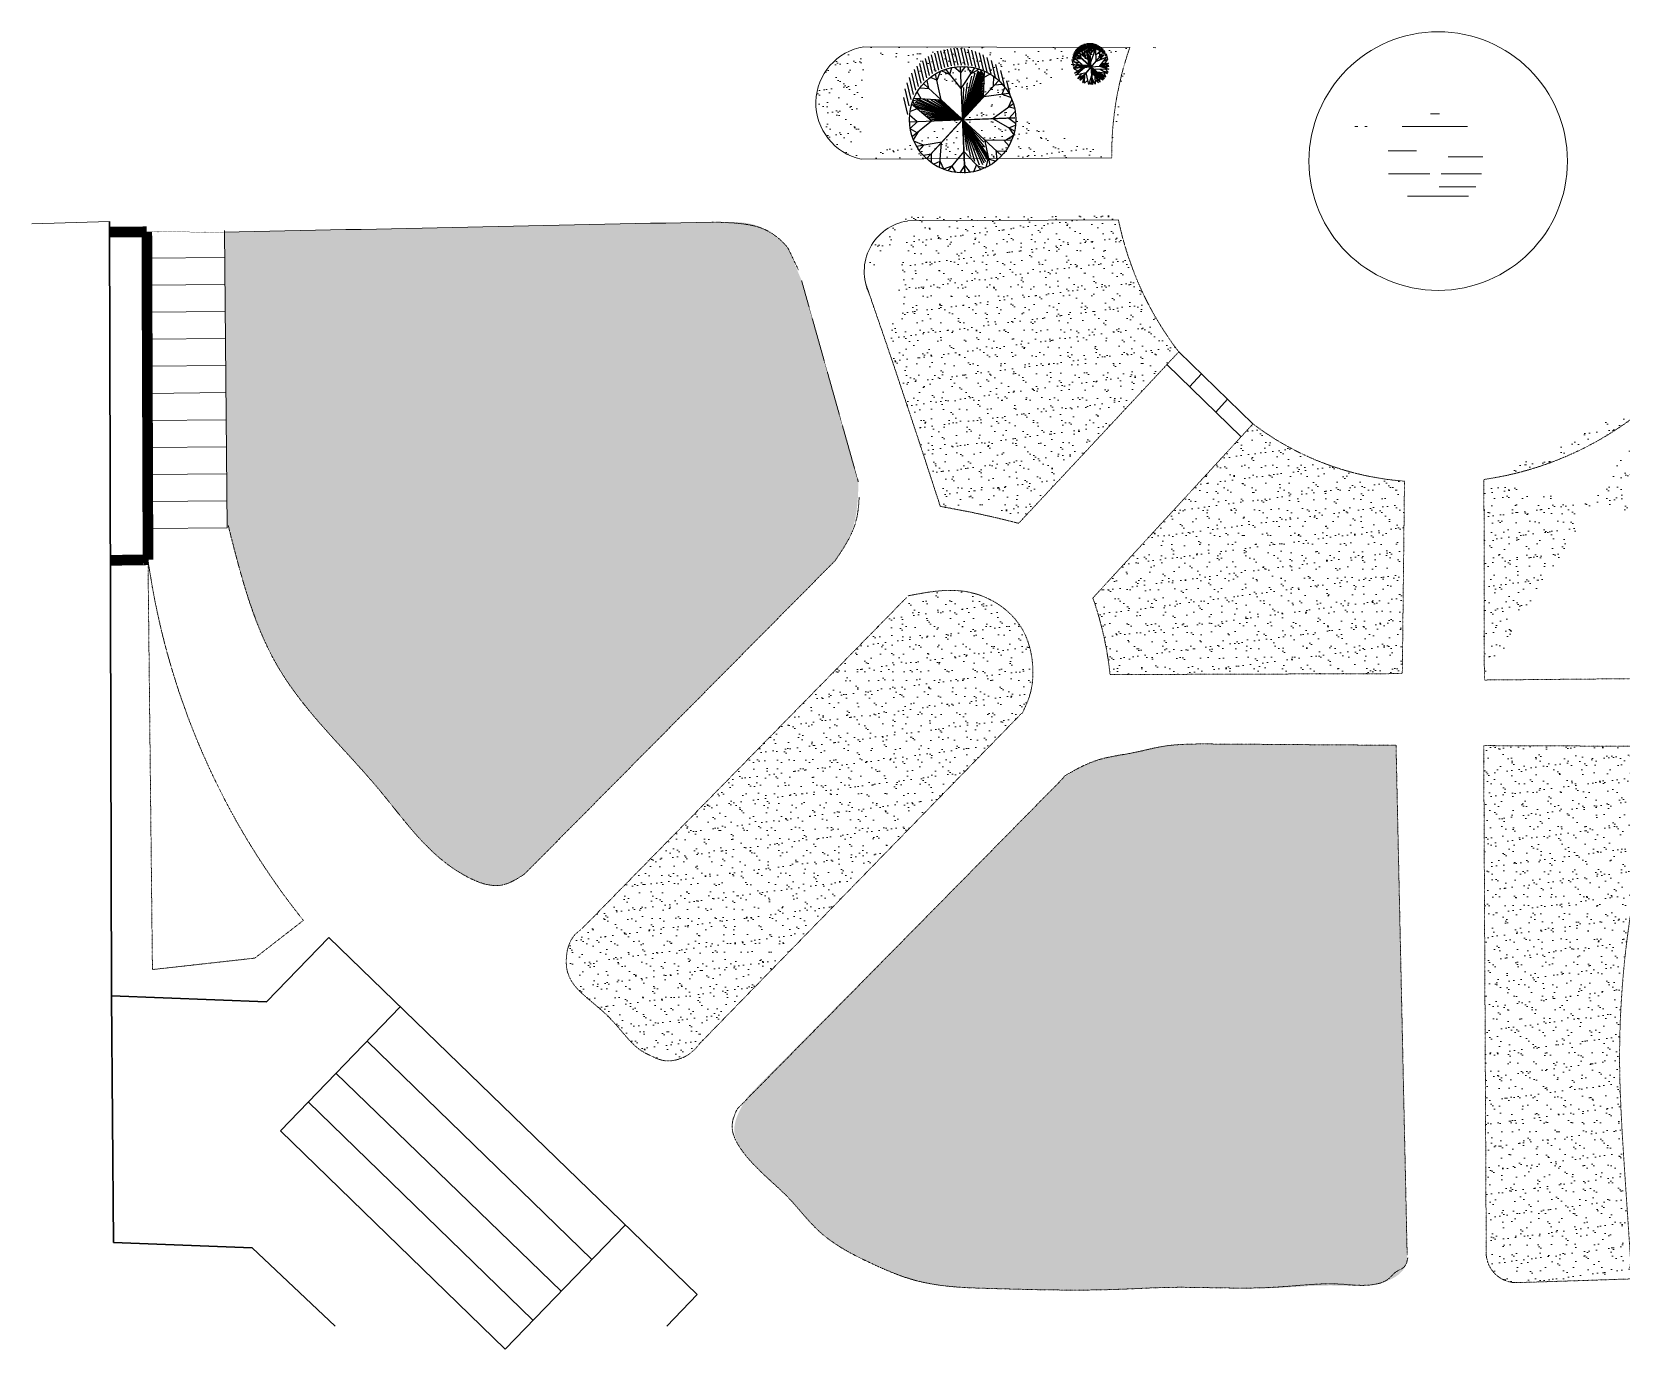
# Model space of a CAD drawing. Header units: millimetres. Extents: x 15176 to 113240, y 14038 to 107702.
# Drawn here: x 19372 to 64114, y 14038 to 51110 of the extents above; entities that cross this region are included whole.
import ezdxf

# ---------------------------------------------------------------- set-up
doc = ezdxf.new("R2010")
doc.units = ezdxf.units.MM
doc.linetypes.add('ACAD_ISO03W100', pattern=[30, 12, -18])
doc.linetypes.add('ADOT', pattern=[10, 0, -10])
for name, color, linetype in [('contur floor', 175, 'Continuous'), ('dwgmodels.com', 7, 'Continuous'), ('graas', 72, 'Continuous')]:
    doc.layers.add(name, color=color, linetype=linetype)
doc.layers.add('plants', color=3, linetype='Continuous', lineweight=25)
pattern_1 = [(37.5, (25327.6, 41406.1), (-16.0003, 489.4132), [0, -386.08, 0, -431.8, 0, -412.75]), (7.5, (25327.6, 41406.1), (449.523, 716.825), [0, -208.28, 0, -347.98, 0, -133.35]), (327.5, (25015.17, 41406.1), (790.9924, 1.4372), [0, -127, 0, -457.2, 0, -596.9]), (317.5, (25015.2, 41406.1), (763.5565, 222.929), [0, -63.5, 0, -299.72, 0, -342.9])]

# ---------------------------------------------------------------- blocks, each defined once
blk = doc.blocks.new('T40C')
at = {"color": 82, "linetype": 'Continuous'}
for p, q in [((-0.2, 0.218), (-0.251, 0.446)), ((-0.237, 0.384), (-0.221, 0.459)), ((-0.133, 0.438), (-0.217, 0.461)), ((-0.005, 0.298), (-0.171, 0.48)), ((-0.122, 0.426), (-0.113, 0.5)), ((-0.002, 0.444), (-0.055, 0.507)), ((-0.002, 0.014), (-0.002, 0.511)), ((-0.002, 0.511), (-0.002, -0.477)), ((-0.002, 0.436), (0.059, 0.505)), ((-0.002, 0.289), (0.139, 0.49)), ((0.104, 0.44), (0.075, 0.504)), ((0.098, 0.431), (0.181, 0.475)), ((0.222, 0.407), (0.185, 0.476)), ((0.209, 0.224), (0.225, 0.457)), ((-0.384, 0.252), (-0.408, 0.298)), ((-0.305, 0.323), (-0.389, 0.323)), ((0.351, 0.366), (-0.349, -0.333)), ((0.001, 0.016), (-0.344, 0.362)), ((-0.344, 0.362), (0.346, -0.329)), ((-0.304, 0.322), (-0.313, 0.4)), ((-0.237, 0.382), (-0.298, 0.412)), ((0.221, 0.393), (0.288, 0.417)), ((0.298, 0.313), (0.313, 0.399)), ((0.301, 0.316), (0.38, 0.331)), ((0.385, 0.234), (0.405, 0.298)), ((-0.295, 0.014), (-0.474, 0.163)), ((-0.428, 0.125), (-0.46, 0.209)), ((-0.377, 0.251), (-0.449, 0.228)), ((-0.203, 0.214), (-0.433, 0.263)), ((0.209, 0.225), (0.442, 0.236)), ((0.294, 0.014), (0.474, 0.156)), ((0.386, 0.234), (0.46, 0.196)), ((0.391, 0.234), (0.398, 0.234)), ((0.426, 0.118), (0.459, 0.199)), ((-0.442, 0.014), (-0.497, 0.063)), ((-0.428, 0.014), (-0.495, -0.044)), ((0.495, 0.014), (-0.494, 0.014)), ((-0.428, 0.125), (-0.49, 0.101)), ((-0.285, 0.017), (-0.472, -0.143)), ((-0.002, 0.014), (-0.292, 0.006)), ((-0.002, 0.014), (-0.053, -0.002)), ((-0.002, 0.014), (-0.053, -0.002)), ((-0.002, 0.014), (0.001, 0.016)), ((-0.002, 0.014), (0.495, 0.014)), ((0.285, 0.014), (0.472, -0.133)), ((0.292, 0.014), (0.375, 0.014)), ((0.429, 0.12), (0.487, 0.098)), ((0.431, 0.014), (0.491, 0.068)), ((0.435, 0.017), (0.493, -0.028)), ((-0.429, -0.107), (-0.487, -0.086)), ((-0.439, -0.115), (-0.459, -0.178)), ((0.419, -0.091), (0.483, -0.091)), ((0.422, -0.093), (0.453, -0.184)), ((-0.371, -0.219), (-0.453, -0.192)), ((-0.207, -0.191), (-0.434, -0.23)), ((-0.371, -0.219), (-0.395, -0.287)), ((-0.313, -0.294), (-0.384, -0.302)), ((-0.207, -0.191), (-0.241, -0.42)), ((-0.002, -0.26), (-0.142, -0.46)), ((-0.002, -0.256), (0.16, -0.453)), ((0.204, -0.187), (0.215, -0.433)), ((0.207, -0.19), (0.432, -0.224)), ((0.301, -0.283), (0.387, -0.291)), ((0.301, -0.285), (0.302, -0.379)), ((0.363, -0.213), (0.448, -0.197)), ((0.375, -0.215), (0.393, -0.287)), ((-0.312, -0.297), (-0.308, -0.376)), ((-0.232, -0.36), (-0.29, -0.388)), ((-0.231, -0.355), (-0.203, -0.439)), ((-0.105, -0.406), (-0.192, -0.443)), ((-0.109, -0.412), (-0.087, -0.473)), ((-0.002, -0.414), (-0.047, -0.478)), ((-0.002, -0.411), (0.051, -0.477)), ((0.117, -0.401), (0.095, -0.473)), ((0.126, -0.411), (0.186, -0.443)), ((0.212, -0.374), (0.188, -0.442)), ((0.212, -0.367), (0.272, -0.397))]:
    blk.add_line(p, q, dxfattribs=at)
at = {"color": 31, "linetype": 'Continuous'}
for p, q in [((-0.002, 0.014), (0.105, 0.438)), ((-0.002, 0.014), (0.117, 0.433)), ((-0.002, 0.014), (0.203, 0.413)), ((-0.002, 0.014), (0.085, 0.408)), ((-0.002, 0.014), (0.207, 0.357)), ((0.001, 0.016), (0.142, 0.435)), ((0.001, 0.016), (0.18, 0.434)), ((0.001, 0.016), (0.161, 0.432)), ((0.001, 0.016), (0.351, 0.366)), ((0.001, 0.016), (0.049, 0.337)), ((0.001, 0.016), (0.017, 0.302)), ((-0.002, 0.014), (0.199, 0.293)), ((-0.002, 0.014), (0.184, 0.238)), ((-0.002, 0.014), (-0.448, -0.156)), ((-0.002, 0.014), (-0.446, -0.131)), ((-0.002, 0.014), (-0.442, -0.143)), ((-0.002, 0.014), (-0.438, -0.174)), ((-0.002, 0.014), (-0.433, -0.112)), ((-0.002, 0.014), (-0.432, -0.186)), ((-0.432, -0.186), (-0.002, 0.014)), ((-0.002, 0.014), (-0.415, -0.097)), ((-0.002, 0.014), (-0.401, -0.195)), ((-0.002, 0.014), (-0.386, -0.077)), ((-0.002, 0.014), (-0.365, -0.059)), ((-0.002, 0.014), (-0.359, -0.197)), ((-0.002, 0.014), (-0.331, -0.03)), ((-0.002, 0.014), (-0.316, -0.015)), ((-0.002, 0.014), (-0.301, -0.004)), ((-0.002, 0.014), (-0.286, -0.186)), ((-0.002, 0.014), (-0.231, -0.181)), ((-0.002, 0.014), (0.009, -0.267)), ((-0.002, 0.014), (0.024, -0.277)), ((-0.002, 0.014), (0.041, -0.303)), ((-0.002, 0.014), (0.063, -0.324)), ((-0.002, 0.014), (0.087, -0.352)), ((-0.002, 0.014), (0.11, -0.388)), ((-0.002, 0.014), (0.134, -0.406)), ((-0.002, 0.014), (0.152, -0.42)), ((-0.002, 0.014), (0.167, -0.421)), ((-0.002, 0.014), (0.18, -0.42)), ((-0.002, 0.014), (0.196, -0.42)), ((-0.002, 0.014), (0.201, -0.395)), ((-0.002, 0.014), (0.207, -0.383)), ((-0.002, 0.014), (0.206, -0.365)), ((-0.002, 0.014), (0.202, -0.323)), ((-0.002, 0.014), (0.204, -0.305)), ((-0.002, 0.014), (0.204, -0.281)), ((-0.002, 0.014), (0.198, -0.25)), ((-0.002, 0.014), (0.197, -0.233)), ((-0.002, 0.014), (0.201, -0.217)), ((-0.002, 0.014), (0.196, -0.196)), ((-0.053, -0.002), (-0.455, -0.166)), ((-0.053, -0.002), (-0.346, -0.045))]:
    blk.add_line(p, q, dxfattribs=at)
at = {"color": 82, "linetype": 'Continuous'}
blk.add_circle((-0.002, 0.014), 0.496, dxfattribs=at)
blk = doc.blocks.new('*X27')
at = {"color": 0}
for p, q in [((7.996, 13.281), (8.158, 13.281)), ((8.071, 13.25), (8.233, 13.25)), ((8.124, 13.219), (8.286, 13.219)), ((8.165, 13.188), (8.327, 13.188)), ((8.199, 13.156), (8.361, 13.156)), ((8.227, 13.125), (8.389, 13.125)), ((8.251, 13.094), (8.413, 13.094)), ((8.271, 13.062), (8.433, 13.062)), ((8.289, 13.031), (8.45, 13.031)), ((8.303, 13), (8.465, 13)), ((8.315, 12.969), (8.477, 12.969)), ((8.325, 12.938), (8.487, 12.938)), ((8.332, 12.906), (8.494, 12.906)), ((8.338, 12.875), (8.499, 12.875)), ((8.339, 12.75), (8.501, 12.75)), ((8.341, 12.844), (8.503, 12.844)), ((8.342, 12.812), (8.504, 12.812)), ((8.342, 12.781), (8.504, 12.781)), ((8.309, 12.625), (8.471, 12.625)), ((8.32, 12.656), (8.482, 12.656)), ((8.328, 12.688), (8.49, 12.688)), ((8.335, 12.719), (8.497, 12.719)), ((8.212, 12.469), (8.374, 12.469)), ((8.238, 12.5), (8.4, 12.5)), ((8.261, 12.531), (8.422, 12.531)), ((8.28, 12.562), (8.441, 12.562)), ((8.295, 12.594), (8.457, 12.594)), ((7.927, 12.312), (8.088, 12.312)), ((8.035, 12.344), (8.196, 12.344)), ((8.097, 12.375), (8.259, 12.375)), ((8.144, 12.406), (8.305, 12.406)), ((8.181, 12.438), (8.343, 12.438))]:
    blk.add_line(p, q, dxfattribs=at)
blk = doc.blocks.new('SHADOW1')
blk.add_blockref('*X27', (-7.842, -12.805))
blk = doc.blocks.new('T25C')
at = {"color": 251, "linetype": 'Continuous'}
for p, q in [((-0.175, 0.358), (-0.162, 0.481)), ((-0.162, 0.481), (-0.002, 0.288)), ((-0.101, 0.498), (-0.12, 0.431)), ((-0.047, 0.343), (-0.101, 0.498)), ((-0.002, 0.503), (-0.047, 0.343)), ((-0.003, 0.01), (-0.003, 0.503)), ((-0.003, 0.503), (-0.003, -0.486)), ((-0.002, 0.288), (0.062, 0.504)), ((0.031, 0.399), (-0.002, 0.503)), ((-0.002, 0.231), (0.183, 0.472)), ((0.062, 0.504), (0.079, 0.336)), ((0.183, 0.472), (0.129, 0.142)), ((-0.5, 0.028), (-0.426, 0.061)), ((-0.228, 0.009), (-0.5, 0.028)), ((0.497, 0.009), (-0.498, 0.009)), ((-0.497, 0.073), (-0.148, 0.155)), ((-0.115, 0.009), (-0.497, 0.073)), ((-0.427, 0.022), (-0.495, 0.009)), ((-0.495, 0.009), (-0.291, -0.032)), ((-0.261, 0.128), (-0.475, 0.168)), ((-0.475, 0.168), (-0.385, 0.099)), ((-0.475, -0.149), (-0.228, 0.009)), ((-0.321, 0.215), (-0.454, 0.219)), ((-0.454, 0.219), (-0.261, 0.128)), ((-0.419, -0.266), (-0.115, 0.009)), ((-0.246, 0.131), (-0.402, 0.306)), ((-0.402, 0.306), (-0.217, 0.224)), ((0.35, 0.363), (-0.354, -0.341)), ((-0.005, 0.012), (-0.352, 0.358)), ((-0.352, 0.358), (0.349, -0.343)), ((-0.351, 0.358), (-0.335, 0.277)), ((-0.217, 0.224), (-0.326, 0.388)), ((-0.326, 0.388), (-0.235, 0.347)), ((-0.148, 0.155), (-0.272, 0.428)), ((-0.272, 0.428), (-0.001, 0.231)), ((-0.107, 0.016), (-0.027, 0.012)), ((-0.002, 0.009), (-0.005, 0.012)), ((-0.003, 0.01), (0.35, 0.363)), ((-0.002, 0.009), (-0.003, 0.01)), ((-0.002, 0.009), (0.497, 0.009)), ((0.416, 0.282), (0.077, 0.009)), ((0.077, 0.009), (0.414, -0.268)), ((0.158, 0.317), (0.24, 0.446)), ((0.24, 0.446), (0.161, 0.173)), ((0.161, 0.173), (0.367, 0.345)), ((0.352, 0.365), (0.21, 0.344)), ((0.228, 0.13), (0.483, 0.129)), ((0.303, 0.191), (0.454, 0.212)), ((0.367, 0.345), (0.326, 0.238)), ((0.454, 0.212), (0.332, 0.13)), ((0.483, 0.129), (0.357, 0.009)), ((0.357, 0.009), (0.491, -0.075)), ((0.396, 0.046), (0.495, 0.059)), ((0.498, 0.011), (0.396, 0.046)), ((0.498, 0.005), (0.428, -0.028)), ((0.495, 0.059), (0.436, 0.084)), ((-0.291, -0.032), (-0.498, -0.042)), ((-0.498, -0.042), (-0.395, -0.098)), ((-0.239, -0.104), (-0.475, -0.149)), ((-0.324, -0.12), (-0.461, -0.187)), ((-0.461, -0.187), (-0.35, -0.204)), ((-0.167, -0.154), (-0.419, -0.266)), ((-0.219, -0.206), (-0.371, -0.327)), ((-0.371, -0.327), (-0.324, -0.224)), ((-0.354, -0.342), (-0.265, -0.307)), ((-0.302, -0.39), (-0.219, -0.206)), ((-0.159, -0.253), (-0.302, -0.39)), ((-0.21, -0.449), (-0.225, -0.316)), ((-0.154, -0.316), (-0.21, -0.449)), ((-0.141, -0.471), (-0.167, -0.154)), ((-0.003, -0.195), (-0.141, -0.471)), ((-0.057, -0.488), (-0.05, -0.288)), ((-0.003, -0.336), (-0.057, -0.488)), ((0.219, -0.439), (-0.003, -0.195)), ((0.101, -0.48), (-0.003, -0.336)), ((0.035, -0.388), (-0.003, -0.491)), ((0.414, -0.268), (0.097, -0.09)), ((0.097, -0.09), (0.219, -0.439)), ((0.117, -0.327), (0.101, -0.48)), ((0.263, -0.415), (0.174, -0.31)), ((0.491, -0.075), (0.195, -0.088)), ((0.386, -0.307), (0.238, -0.231)), ((0.238, -0.231), (0.263, -0.415)), ((0.35, -0.345), (0.251, -0.322)), ((0.251, -0.322), (0.321, -0.372)), ((0.321, -0.372), (0.257, -0.367)), ((0.469, -0.158), (0.278, -0.085)), ((0.278, -0.085), (0.442, -0.221)), ((0.28, -0.193), (0.386, -0.307)), ((0.319, -0.273), (0.35, -0.345)), ((0.442, -0.221), (0.327, -0.198)), ((0.376, -0.08), (0.469, -0.158))]:
    blk.add_line(p, q, dxfattribs=at)
at = {"color": 122, "linetype": 'Continuous'}
for p, q in [((-0.151, 0.142), (-0.44, 0.072)), ((-0.44, 0.072), (-0.107, 0.016)), ((-0.149, 0.13), (-0.377, 0.076)), ((-0.377, 0.076), (-0.116, 0.022)), ((-0.144, 0.113), (-0.32, 0.075)), ((-0.32, 0.075), (-0.079, 0.028)), ((-0.144, 0.098), (-0.263, 0.078)), ((-0.263, 0.078), (-0.099, 0.041)), ((-0.144, 0.086), (-0.21, 0.076)), ((-0.21, 0.076), (-0.122, 0.057)), ((-0.142, 0.075), (-0.162, 0.07)), ((-0.029, 0.018), (-0.151, 0.142)), ((-0.027, 0.012), (-0.149, 0.13)), ((-0.062, 0.017), (-0.144, 0.113)), ((-0.079, 0.028), (-0.144, 0.098)), ((-0.099, 0.041), (-0.144, 0.086)), ((-0.122, 0.057), (-0.142, 0.075)), ((-0.116, 0.022), (-0.062, 0.017)), ((0.012, 0.003), (0.108, -0.087)), ((0.02, 0.015), (0.145, 0.144)), ((0.075, 0.003), (0.025, 0.001)), ((0.025, 0.001), (0.109, -0.084)), ((0.028, 0.014), (0.151, 0.133)), ((0.07, 0.013), (0.028, 0.014)), ((0.049, 0.02), (0.152, 0.126)), ((0.07, 0.019), (0.049, 0.02)), ((0.236, 0.164), (0.065, 0.021)), ((0.065, 0.021), (0.154, 0.12)), ((0.344, 0.235), (0.07, 0.013)), ((0.301, 0.205), (0.07, 0.019)), ((0.363, -0.232), (0.075, 0.003)), ((0.193, 0.136), (0.109, 0.062)), ((0.109, 0.062), (0.15, 0.115)), ((0.129, 0.142), (0.416, 0.282)), ((0.145, 0.144), (0.344, 0.235)), ((0.151, 0.133), (0.301, 0.205)), ((0.152, 0.126), (0.236, 0.164)), ((0.154, 0.12), (0.193, 0.136)), ((-0.35, -0.303), (-0.214, -0.184)), ((-0.338, -0.281), (-0.254, -0.21)), ((-0.32, -0.237), (-0.338, -0.281)), ((-0.214, -0.184), (-0.32, -0.237)), ((-0.254, -0.21), (-0.315, -0.248)), ((-0.274, -0.353), (-0.208, -0.218)), ((-0.167, -0.244), (-0.274, -0.353)), ((-0.244, -0.307), (-0.207, -0.226)), ((-0.172, -0.239), (-0.244, -0.307)), ((-0.183, -0.235), (-0.224, -0.281)), ((-0.224, -0.281), (-0.209, -0.239)), ((-0.195, -0.235), (-0.211, -0.25)), ((-0.21, -0.214), (-0.167, -0.168)), ((-0.209, -0.239), (-0.195, -0.228)), ((-0.208, -0.218), (-0.179, -0.196)), ((-0.207, -0.226), (-0.19, -0.214)), ((-0.195, -0.228), (-0.195, -0.235)), ((-0.19, -0.214), (-0.183, -0.235)), ((-0.179, -0.196), (-0.172, -0.239)), ((-0.167, -0.168), (-0.167, -0.244)), ((0.075, -0.005), (0.048, -0.006)), ((0.048, -0.006), (0.116, -0.08)), ((0.079, -0.012), (0.062, -0.016)), ((0.062, -0.016), (0.12, -0.078)), ((0.078, -0.02), (0.072, -0.025)), ((0.072, -0.025), (0.128, -0.076)), ((0.3, -0.189), (0.075, -0.005)), ((0.171, -0.101), (0.078, -0.02)), ((0.225, -0.14), (0.079, -0.012)), ((0.108, -0.087), (0.363, -0.232)), ((0.109, -0.084), (0.3, -0.189)), ((0.116, -0.08), (0.225, -0.14)), ((0.12, -0.078), (0.171, -0.101))]:
    blk.add_line(p, q, dxfattribs=at)

msp = doc.modelspace()

# ---------------------------------------------------------------- hatches: boundary and pattern name
at = {"layer": 'contur floor', "linetype": 'ByBlock', "lineweight": 13}
h = msp.add_hatch(dxfattribs=at)
h.set_pattern_fill('AR-RROOF', color=143, scale=50, angle=69, style=0)
h.set_pattern_definition([(0, (25327.6, 41406.1), (2794, 1270), [19050, -2540, 6350, -1270]), (0, (27016.7, 42041.1), (-1270, 1689.1), [3810, -419.1, 7620, -952.5]), (0, (25962.6, 42485.6), (6604, 850.9), [10160, -1778, 5080, -1270])])
edge = h.paths.add_edge_path()
edge.add_arc((58872, 47456), 1350, 0, 360)
edge = h.paths.add_edge_path()
edge.add_arc((56979, 48448), 362, 115.3972, 202.6028)
edge = h.paths.add_edge_path()
edge.add_arc((56800, 47981), 362, 115.3972, 202.6028)
edge = h.paths.add_edge_path()
edge.add_arc((57403, 48018), 662, 127.1092, 190.8908)
edge = h.paths.add_edge_path()
edge.add_line((58532, 47584), (56644, 48309))
edge = h.paths.add_edge_path(flags=16)
edge.add_arc((58885, 47449), 375, 0, 360)
at = {"layer": 'graas', "linetype": 'ByBlock', "lineweight": 13}
h = msp.add_hatch(dxfattribs=at)
h.set_pattern_fill('AR-SAND', color=256, scale=10, angle=69, style=0)
h.set_pattern_definition(pattern_1)
edge = h.paths.add_edge_path()
edge.add_arc((43052, 49102), 1608, 99.1206, 258.0649)
edge.add_line((50280, 50666), (42797, 50690))
edge.add_line((42720, 47529), (49774, 47567))
edge.add_arc((58910, 47664), 9137, 160.8234, 180.6105)
h = msp.add_hatch(dxfattribs=at)
h.set_pattern_fill('AR-SAND', color=256, scale=10, angle=69, style=0)
h.set_pattern_definition(pattern_1)
edge = h.paths.add_edge_path()
edge.add_spline(control_points=[(24904, 37208), (25257, 35809), (25984, 32931), (29081, 30125), (30740, 27616), (32530, 26950), (33031, 27272), (33243, 27408)], knot_values=[0, 0, 0, 0, 4234.140409, 8709.786731, 12178.086747, 13162.058799, 13885.957273, 13885.957273, 13885.957273, 13885.957273], degree=3, periodic=0)
edge.add_line((33243, 27408), (41986, 36227))
edge.add_spline(control_points=[(41986, 36227), (42216, 36568), (42658, 37222), (42639, 38442), (42639, 38442)], knot_values=[0, 0, 0, 0, 1.204755, 2.311071, 2.311071, 2.311071, 2.311071], degree=3, periodic=0)
edge.add_line((42639, 38442), (41042, 44109))
edge.add_spline(control_points=[(41042, 44109), (40659, 45025), (40659, 45025), (39915, 45855), (39014, 45743), (38504, 45756)], knot_values=[8.23516, 8.23516, 8.23516, 8.23516, 8.257208, 10.058521, 11.498752, 11.498752, 11.498752, 11.498752], degree=3, periodic=0)
edge.add_spline(control_points=[(38504, 45756), (33930, 45661), (29357, 45566), (24783, 45471)], knot_values=[0, 0, 0, 0, 13763.886551, 13763.886551, 13763.886551, 13763.886551], degree=3, periodic=0)
edge.add_line((24797, 45518), (24870, 37154))
h = msp.add_hatch(dxfattribs=at)
h.set_pattern_fill('AR-SAND', color=256, scale=10, angle=69, style=0)
h.set_pattern_definition(pattern_1)
edge = h.paths.add_edge_path()
edge.add_arc((58885, 47449), 16268, 191.3718, 198.8693)
edge.add_arc((44408, 44456), 1487, 103.5805, 188.3059)
edge.add_line((44059, 45902), (49939, 45934))
edge.add_arc((58863, 47642), 9087, 190.8372, 217.5621)
edge.add_line((51660, 42103), (47245, 37379))
edge.add_arc((45401, 33395), 4390, 65.172, 95.9652)
edge.add_spline(control_points=[(44945, 37761), (44462, 39238), (43979, 40715), (43478, 42188)], knot_values=[0, 0, 0, 0, 4663.95872, 4663.95872, 4663.95872, 4663.95872], degree=3, periodic=0)
h = msp.add_hatch(dxfattribs=at)
h.set_pattern_fill('AR-SAND', color=256, scale=10, angle=69, style=0)
h.set_pattern_definition(pattern_1)
edge = h.paths.add_edge_path()
edge.add_arc((58944, 47605), 9186, 278.1766, 312.0207)
edge.add_line((60262, 32869), (66842, 32929))
edge.add_line((60262, 32869), (60250, 38513))
edge.add_arc((84012, 23641), 19521, 138.8133, 151.5877)
edge.add_line((69321, 36496), (65093, 40781))
h = msp.add_hatch(dxfattribs=at)
h.set_pattern_fill('AR-SAND', color=256, scale=10, angle=69, style=0)
h.set_pattern_definition(pattern_1)
edge = h.paths.add_edge_path()
edge.add_arc((40383, 32055), 9392, 5.9099, 19.4127)
edge.add_line((49241, 35177), (53749, 40078))
edge.add_line((57952, 33049), (49725, 33022))
edge.add_line((58014, 38464), (57952, 33049))
edge.add_arc((58601, 46460), 8017, 232.7568, 265.7962)
h = msp.add_hatch(dxfattribs=at)
h.set_pattern_fill('AR-SAND', color=256, scale=10, angle=69, style=0)
h.set_pattern_definition(pattern_1)
edge = h.paths.add_edge_path()
edge.add_line((34865, 25877), (44005, 35199))
edge.add_spline(control_points=[(44005, 35199), (44605, 35348), (45554, 35523), (46695, 35002), (47355, 34262), (47577, 33427), (47549, 32590), (47357, 32140), (47240, 31936)], knot_values=[38.543007, 38.543007, 38.543007, 38.543007, 40.238255, 41.368752, 42.121648, 43.15042, 43.870206, 44.598739, 44.598739, 44.598739, 44.598739], degree=3, periodic=0)
edge.add_line((47240, 31936), (38162, 22627))
edge.add_spline(control_points=[(38162, 22627), (37987, 22472), (37734, 22260), (37205, 22099), (36812, 22289), (36418, 22479), (36031, 22912), (35548, 23450), (35044, 23877), (34644, 24246), (34427, 24627), (34403, 25057), (34474, 25420), (34631, 25693), (34763, 25795), (34865, 25877)], knot_values=[19.148337, 19.148337, 19.148337, 19.148337, 19.689424, 20.311187, 20.681047, 20.979241, 21.619297, 22.386975, 23.159001, 23.600091, 24.014651, 24.434566, 24.864049, 25.109245, 25.358794, 25.358794, 25.358794, 25.358794], degree=3, periodic=0)
h = msp.add_hatch(dxfattribs=at)
h.set_pattern_fill('AR-SAND', color=256, scale=10, angle=69, style=0)
h.set_pattern_definition(pattern_1)
edge = h.paths.add_edge_path()
edge.add_line((58089, 16684), (57776, 31033))
edge.add_spline(control_points=[(39561, 21189), (39561, 21189), (38922, 20304), (39602, 19196), (40620, 18460), (41579, 17165), (42890, 16488), (44189, 15931), (45329, 15777), (47215, 15723), (49197, 15665), (51877, 15829), (53962, 15679), (55749, 15875), (56980, 15783), (57553, 15962), (57822, 16101), (58040, 16324), (58087, 16508), (58089, 16684)], knot_values=[16.954112, 16.954112, 16.954112, 16.954112, 17.733418, 18.628538, 20.3874, 21.625534, 23.351918, 24.722814, 25.855249, 26.772366, 30.387821, 31.793419, 34.821369, 36.638932, 37.641401, 38.042027, 38.34591, 38.604129, 38.884198, 38.884198, 38.884198, 38.884198], degree=3, periodic=0)
edge.add_line((39561, 21189), (48432, 30136))
edge.add_line((51920, 31063), (57776, 31033))
edge.add_spline(control_points=[(51920, 31063), (51920, 31065), (51285, 31055), (50344, 30789), (49360, 30685), (48734, 30342), (48433, 30133)], knot_values=[0, 0, 0, 0, 1.073611, 1.892749, 2.92417, 4.006898, 4.006898, 4.006898, 4.006898], degree=3, periodic=0)
h = msp.add_hatch(dxfattribs=at)
h.set_pattern_fill('AR-SAND', color=256, scale=10, angle=69, style=0)
h.set_pattern_definition(pattern_1)
edge = h.paths.add_edge_path()
edge.add_spline(control_points=[(64406, 16122), (64340, 17105), (64204, 19153), (64018, 21985), (64143, 24611), (64463, 27040), (64925, 28937), (65436, 29977), (65551, 30211)], knot_values=[0, 0, 0, 0, 2956.386651, 6157.703759, 8507.772109, 10823.70477, 13515.968601, 14297.25786, 14297.25786, 14297.25786, 14297.25786], degree=3, periodic=0)
edge.add_line((60244, 31023), (64834, 31005))
edge.add_line((60314, 16814), (60244, 31023))
edge.add_arc((64815, 30264), 741, 356.7703, 448.5332)
edge.add_line((61174, 15911), (64406, 16122))
edge.add_arc((61164, 16763), 852, 176.5511, 270.6604)

# ---------------------------------------------------------------- linework, layer by layer
at = {"color": 7, "linetype": 'Continuous', "lineweight": 20, "ltscale": 0.05}
for p, q in [((50280, 50666, -2332), (42797, 50690, -1721)), ((51013, 50663, -2392), (50943, 50664, -2386)), ((42720, 47529, -1430), (49774, 47567, -1430)), ((44022, 45786, -1430), (49961, 45818, -1430))]:
    msp.add_line(p, q, dxfattribs=at)
at = {"color": 7, "linetype": 'Continuous', "lineweight": 20}
for p, q in [((21555, 45775, -360), (19372, 45702, -250)), ((24797, 45518, -365), (24870, 37154, -365)), ((22604, 44738, -365), (24804, 44757, -365)), ((22610, 43978, -365), (24810, 43997, -365)), ((22617, 43218, -365), (24817, 43237, -365)), ((22623, 42457, -365), (24823, 42476, -365)), ((22630, 41697, -365), (24830, 41716, -365)), ((22637, 40936, -365), (24837, 40956, -365)), ((22643, 40176, -365), (24843, 40195, -365)), ((22650, 39416, -365), (24850, 39435, -365)), ((22657, 38655, -365), (24856, 38674, -365)), ((22663, 37895, -365), (24863, 37914, -365)), ((22670, 37135, -365), (24870, 37154, -365)), ((38102, 15573, -1710), (27731, 25620, -1700)), ((35136, 16567), (28812, 22711)), ((34271, 15673), (27933, 21808)), ((33478, 14851), (27154, 20996)), ((32695, 14038), (26371, 20183))]:
    msp.add_line(p, q, dxfattribs=at)
at = {"color": 7, "linetype": 'Continuous', "lineweight": 30}
for p, q in [((21615, 23983, -1670), (21555, 45775, -360)), ((27731, 25620, -1700), (25980, 23811, -817)), ((21674, 17040), (21615, 23983, -1670)), ((21615, 23983, -1670), (25980, 23811, -1670)), ((25575, 16887), (21674, 17040)), ((27911, 14691), (25575, 16887)), ((38102, 15573, -1710), (37249, 14691, -1279))]:
    msp.add_line(p, q, dxfattribs=at)
at = {"color": 7, "linetype": 'ADOT', "lineweight": 20}
for p in [(22643, 36252, -1670), (24783, 45471, -370)]:
    msp.add_line(p, (22609, 45483, -360), dxfattribs=at)
at = {"color": 7, "linetype": 'ACAD_ISO03W100', "lineweight": 20, "ltscale": 0.05}
for p, q in [((42639, 38442, -1810), (41042, 44109, -1540)), ((51660, 42103, -2020), (47151, 37278, -1950)), ((49241, 35177, -1980), (53749, 40078, -2030)), ((60262, 32869, -2070), (60250, 38513, -2050)), ((58014, 38464, -2040), (57952, 33049, -2070)), ((22768, 24721, -1740), (22643, 36252, -1670)), ((33243, 27408, -1750), (41986, 36227, -1850)), ((34865, 25877, -1760), (44005, 35199, -1890)), ((57952, 33049, -2070), (49725, 33022, -1990)), ((60262, 32869, -2070), (66842, 32929, -2200)), ((38162, 22627, -1770), (47240, 31936, -1960)), ((52279, 31071, -176710), (57776, 31033, -4524)), ((58089, 16684, -1900), (57776, 31033, -4524)), ((60314, 16814, -1930), (60244, 31023, -3680)), ((60244, 31023, -3680), (64834, 31005, -2110)), ((39245, 20815, -176710), (48432, 30136, -1980)), ((27017, 26105, -1710), (25649, 25043, -230)), ((25649, 25043, -230), (22768, 24721, -1740)), ((61174, 15911, -1890), (64449, 16018, -1890))]:
    msp.add_line(p, q, dxfattribs=at)
at = {"color": 7, "lineweight": 20}
for p, q in [((26371, 20183), (29746, 23668, -1702)), ((32695, 14038), (36079, 17533, -1708))]:
    msp.add_line(p, q, dxfattribs=at)
at = {"color": 7, "linetype": 'Continuous', "lineweight": 20, "const_width": 300, "elevation": -176710}
for points in [[(21858, 45476), (21539, 45474)], [(21908, 45476), (21858, 45476)], [(21958, 45477), (21908, 45476)], [(22610, 45482), (21958, 45477)], [(22611, 45183), (22610, 45482)], [(22614, 44233), (22611, 45183)], [(22614, 44183), (22614, 44233)], [(22615, 44133), (22614, 44183)], [(22618, 43183), (22615, 44133)], [(22621, 42233), (22618, 43183)], [(22622, 42183), (22621, 42233)], [(22622, 42133), (22622, 42183)], [(22625, 41183), (22622, 42133)], [(22629, 40233), (22625, 41183)], [(22629, 40183), (22629, 40233)], [(22629, 40133), (22629, 40183)], [(22633, 39183), (22629, 40133)], [(22636, 38233), (22633, 39183)], [(22636, 38183), (22636, 38233)], [(22636, 38133), (22636, 38183)], [(22640, 37183), (22636, 38133)], [(22643, 36252), (22640, 37183)], [(21574, 36237), (22524, 36250)], [(22524, 36250), (22574, 36251)], [(22574, 36251), (22624, 36252)], [(22624, 36252), (22643, 36252)]]:
    msp.add_lwpolyline(points, dxfattribs=at)
at = {"color": 7, "linetype": 'Continuous', "lineweight": 20}
msp.add_circle((58963, 47472, -2020), 3638, dxfattribs=at)
at = {"color": 7, "linetype": 'Continuous', "lineweight": 20, "ltscale": 0.05}
for centre, radius, start, end in [((43052, 49102, -1430), 1608, 99.1206, 258.0649), ((44245, 44362, -176710), 1441, 98.903, 205.7246)]:
    msp.add_arc(centre, radius, start, end, dxfattribs=at)
at = {"color": 7, "linetype": 'ACAD_ISO03W100', "lineweight": 20, "ltscale": 0.05}
for centre, radius, start, end in [((58910, 47664, -2020), 9137, 160.8234, 180.6105), ((58910, 47664, -2020), 9137, 191.6582, 217.4934), ((58944, 47605, -2050), 9186, 278.1766, 312.0207), ((58601, 46460, -2030), 8017, 232.7568, 265.7962), ((40554, 11966, -1950), 26158, 75.3919, 80.3616), ((43358, 39165, -1710), 20919, 188.0034, 218.6327), ((40383, 32055, -1980), 9392, 5.9099, 19.4127)]:
    msp.add_arc(centre, radius, start, end, dxfattribs=at)
at = {"color": 7, "linetype": 'ACAD_ISO03W100', "lineweight": 20, "ltscale": 0.03}
msp.add_arc((61164, 16763, -1930), 852, 176.5511, 270.6604, dxfattribs=at)
at = {"color": 7, "linetype": 'Continuous', "lineweight": 20, "ltscale": 0.05}
msp.add_open_spline([(38504, 45756, -1430), (33930, 45661, -1077), (29357, 45566, -723), (24783, 45471, -370)], degree=3, dxfattribs=at)
at = {"color": 7, "linetype": 'ACAD_ISO03W100', "lineweight": 20, "ltscale": 0.05}
for points, knots in [([(40955, 44403, -1541), (40659, 45025, -1506), (40659, 45025, -1506), (40162, 45714, -1439), (39014, 45743, -1433), (38504, 45756, -1430)], [8.23516, 8.23516, 8.23516, 8.23516, 8.257208, 10.058521, 11.498752, 11.498752, 11.498752, 11.498752]), ([(44945, 37761, -176710), (44402, 39421, -176710), (43714, 41525, -176710), (42986, 43617, -176710), (42836, 44058, -176710)], [0, 0, 0, 0, 5242.365916, 6640.722688, 6640.722688, 6640.722688, 6640.722688]), ([(41986, 36227, -1850), (42216, 36568, -1854), (42658, 37222, -1860), (42660, 38015, -1828), (42660, 38015, -1828)], [0, 0, 0, 0, 1.204755, 2.311071, 2.311071, 2.311071, 2.311071]), ([(24904, 37208, -1660), (25257, 35809, -1676), (25984, 32931, -1707), (29081, 30125, -1713), (30740, 27616, -1739), (32530, 26950, -1723), (33031, 27272, -1742), (33243, 27408, -1750)], [0, 0, 0, 0, 4234.140409, 8709.786731, 12178.086747, 13162.058799, 13885.957273, 13885.957273, 13885.957273, 13885.957273]), ([(44036, 35238, -176710), (44605, 35348, -176710), (45554, 35523, -176710), (46695, 35002, -176710), (47355, 34262, -176710), (47577, 33427, -176710), (47549, 32590, -176710), (47357, 32140, -176710), (47247, 31921, -176710)], [38.543007, 38.543007, 38.543007, 38.543007, 40.238255, 41.368752, 42.121648, 43.15042, 43.870206, 44.598739, 44.598739, 44.598739, 44.598739]), ([(52279, 31071, -176710), (51920, 31065, -176710), (51285, 31055, -176710), (50344, 30789, -176710), (49360, 30685, -176710), (48734, 30342, -176710), (48422, 30153, -176710)], [0, 0, 0, 0, 1.073611, 1.892749, 2.92417, 4.006898, 4.006898, 4.006898, 4.006898]), ([(64406, 16122, -176710), (64340, 17105, -176710), (64204, 19153, -176710), (64018, 21985, -176710), (64143, 24611, -176710), (64463, 27040, -176710), (64925, 28937, -176710), (65436, 29977, -176710), (65551, 30211, -176710)], [0, 0, 0, 0, 2956.386651, 6157.703759, 8507.772109, 10823.70477, 13515.968601, 14297.25786, 14297.25786, 14297.25786, 14297.25786]), ([(38162, 22627, -1770), (38048, 22472, -176710), (37757, 22212, -176710), (37205, 22099, -176710), (36812, 22289, -176710), (36418, 22479, -176710), (36031, 22912, -176710), (35568, 23470, -176710), (35044, 23877, -176710), (34644, 24246, -176710), (34427, 24627, -176710), (34403, 25057, -176710), (34474, 25420, -176710), (34631, 25693, -176710), (34763, 25795, -176710), (34829, 25846, -176710)], [19.148337, 19.148337, 19.148337, 19.148337, 19.689424, 20.311187, 20.681047, 20.979241, 21.619297, 22.386975, 23.159001, 23.600091, 24.014651, 24.434566, 24.864049, 25.109245, 25.358794, 25.358794, 25.358794, 25.358794]), ([(39245, 20815, -176710), (39245, 20815, -176710), (38922, 20304, -176710), (39602, 19196, -176710), (40620, 18460, -176710), (41579, 17165, -176710), (42890, 16488, -176710), (44189, 15931, -176710), (45329, 15777, -176710), (47215, 15723, -176710), (49197, 15665, -176710), (51877, 15829, -176710), (53962, 15679, -176710), (55909, 15947, -176710), (56980, 15783, -176710), (57553, 15962, -176710), (57745, 16233, -176710), (58040, 16324, -176710), (58087, 16508, -176710), (58106, 16607, -176710)], [16.954112, 16.954112, 16.954112, 16.954112, 17.733418, 18.628538, 20.3874, 21.625534, 23.351918, 24.722814, 25.855249, 26.772366, 30.387821, 31.793419, 34.821369, 36.638932, 37.641401, 38.042027, 38.34591, 38.604129, 38.884198, 38.884198, 38.884198, 38.884198])]:
    msp.add_open_spline(points, degree=3, knots=knots, dxfattribs=at)
at = {"layer": 'dwgmodels.com', "color": 7, "lineweight": 20}
for p, q in [((51660, 42103, -2020), (53749, 40078, -2030)), ((53416, 39715, -3030), (51324, 41746, -3020)), ((52299, 41486, -3030), (51966, 41122, -3030)), ((53033, 40771, -3030), (52706, 40409, -3030)), ((53749, 40078, -2030), (53754, 40084, -2530)), ((53754, 40084, -2530), (53754, 40083, -3030)), ((53406, 39725, -5030), (53401, 39730, -6030)), ((53401, 39730, -6030), (53406, 39725, -5030)), ((53412, 39720, -4030), (53406, 39725, -5030)), ((53416, 39715, -3030), (53412, 39720, -4030)), ((53416, 39715, -3030), (53412, 39719, -4030))]:
    msp.add_line(p, q, dxfattribs=at)

# ---------------------------------------------------------------- block references
at = {"layer": 'plants'}
for name, p, xscale, yscale, zscale, rotation in [('T40C', (45540, 48663, -176710), 3017.934968268316, 3017.934968268316, 3017.934968268316, 227.4000000000005), ('SHADOW1', (45540, 48663, -176710), 3017.934968268326, 3017.934968268326, 3017.934968268326, 103.3444740000001), ('T25C', (49198, 50132, -541), 1001.519986744863, 1001.519986744863, 1001.519986744863, 139.3439278782274), ('SHADOW1', (49198, 50132, -541), 1001.519986744871, 1001.519986744871, 1001.519986744871, 103.344474)]:
    msp.add_blockref(name, p, dxfattribs=dict(at, xscale=xscale, yscale=yscale, zscale=zscale, rotation=rotation))

doc.saveas('drawing.dxf')
